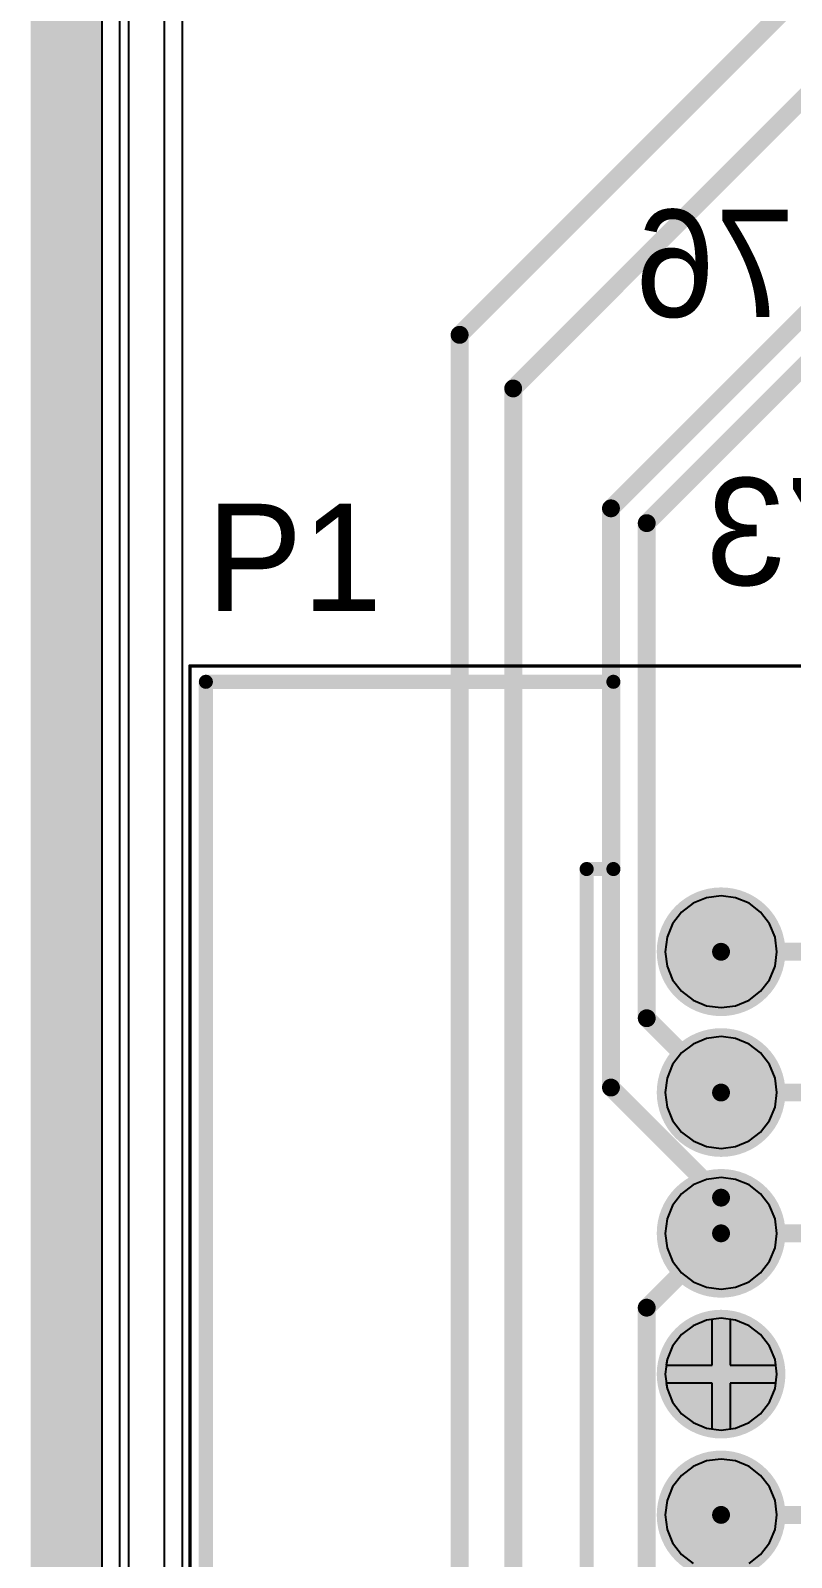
# Model space of a CAD drawing. Header units: millimetres. Extents: x 50.7 to 141.9, y 26.7 to 123.6.
# Drawn here: x 50.67 to 61.48, y 83.22 to 104.91 of the extents above; entities that cross this region are included whole.
import ezdxf

# ---------------------------------------------------------------- set-up
doc = ezdxf.new("R2010")
doc.units = ezdxf.units.MM
for name, color, linetype in [('BottomLayer', 5, 'Continuous'), ('BottomOverlay', 54, 'Continuous'), ('BottomSolder', 6, 'Continuous'), ('InternalPlane1', 76, 'Continuous'), ('InternalPlane3', 216, 'Continuous'), ('Mechanical13', 56, 'Continuous'), ('Mechanical15', 56, 'Continuous'), ('MidLayer1', 16, 'Continuous'), ('MidLayer2', 76, 'Continuous'), ('MidLayer3', 90, 'Continuous'), ('MidLayer4', 156, 'Continuous'), ('MultiLayer', 9, 'Continuous'), ('TopLayer', 1, 'Continuous'), ('TopOverlay', 2, 'Continuous'), ('TopSolder', 216, 'Continuous')]:
    doc.layers.add(name, color=color, linetype=linetype)

msp = doc.modelspace()

# ---------------------------------------------------------------- linework, layer by layer
at = {"layer": 'BottomLayer'}
for p, q in [((52.07, 80.137), (52.07, 121.666)), ((60.087, 92.508), (59.922, 92.382)), ((60.278, 92.587), (60.087, 92.508)), ((60.484, 92.614), (60.278, 92.587)), ((60.69, 92.587), (60.484, 92.614)), ((60.881, 92.508), (60.69, 92.587)), ((61.046, 92.382), (60.881, 92.508)), ((59.796, 92.217), (59.717, 92.026)), ((59.922, 92.382), (59.796, 92.217)), ((61.172, 92.217), (61.046, 92.382)), ((61.251, 92.026), (61.172, 92.217)), ((59.717, 92.026), (59.69, 91.82)), ((61.278, 91.82), (61.251, 92.026)), ((59.69, 91.82), (59.717, 91.614)), ((61.251, 91.614), (61.278, 91.82)), ((59.717, 91.614), (59.796, 91.423)), ((61.172, 91.423), (61.251, 91.614)), ((59.796, 91.423), (59.922, 91.258)), ((61.046, 91.258), (61.172, 91.423)), ((59.922, 91.258), (60.087, 91.132)), ((60.087, 91.132), (60.278, 91.053)), ((60.69, 91.053), (60.881, 91.132)), ((60.881, 91.132), (61.046, 91.258)), ((60.278, 91.053), (60.484, 91.026)), ((60.484, 91.026), (60.69, 91.053)), ((60.087, 90.508), (59.922, 90.382)), ((60.278, 90.587), (60.087, 90.508)), ((60.484, 90.614), (60.278, 90.587)), ((60.69, 90.587), (60.484, 90.614)), ((60.881, 90.508), (60.69, 90.587)), ((61.046, 90.382), (60.881, 90.508)), ((59.922, 90.382), (59.796, 90.217)), ((61.172, 90.217), (61.046, 90.382)), ((59.717, 90.026), (59.69, 89.82)), ((59.796, 90.217), (59.717, 90.026)), ((61.251, 90.026), (61.172, 90.217)), ((61.278, 89.82), (61.251, 90.026)), ((59.69, 89.82), (59.717, 89.614)), ((61.251, 89.614), (61.278, 89.82)), ((59.717, 89.614), (59.796, 89.423)), ((61.172, 89.423), (61.251, 89.614)), ((59.796, 89.423), (59.922, 89.258)), ((61.046, 89.258), (61.172, 89.423)), ((59.922, 89.258), (60.087, 89.132)), ((60.881, 89.132), (61.046, 89.258)), ((60.087, 89.132), (60.278, 89.053)), ((60.278, 89.053), (60.484, 89.026)), ((60.484, 89.026), (60.69, 89.053)), ((60.69, 89.053), (60.881, 89.132)), ((60.087, 88.508), (59.922, 88.382)), ((60.278, 88.587), (60.087, 88.508)), ((60.484, 88.614), (60.278, 88.587)), ((60.69, 88.587), (60.484, 88.614)), ((60.881, 88.508), (60.69, 88.587)), ((61.046, 88.382), (60.881, 88.508)), ((59.922, 88.382), (59.796, 88.217)), ((61.172, 88.217), (61.046, 88.382)), ((59.796, 88.217), (59.717, 88.026)), ((61.251, 88.026), (61.172, 88.217)), ((59.717, 88.026), (59.69, 87.82)), ((61.278, 87.82), (61.251, 88.026)), ((59.69, 87.82), (59.717, 87.614)), ((61.251, 87.614), (61.278, 87.82)), ((59.717, 87.614), (59.796, 87.423)), ((59.796, 87.423), (59.922, 87.258)), ((61.046, 87.258), (61.172, 87.423)), ((61.172, 87.423), (61.251, 87.614)), ((59.922, 87.258), (60.087, 87.132)), ((60.881, 87.132), (61.046, 87.258)), ((60.087, 87.132), (60.278, 87.053)), ((60.278, 87.053), (60.484, 87.026)), ((60.484, 87.026), (60.69, 87.053)), ((60.69, 87.053), (60.881, 87.132)), ((60.278, 86.587), (60.087, 86.508)), ((60.357, 86.598), (60.278, 86.587)), ((60.357, 85.947), (60.357, 86.598)), ((60.69, 86.587), (60.611, 86.598)), ((60.611, 86.598), (60.611, 85.947)), ((60.881, 86.508), (60.69, 86.587)), ((59.922, 86.382), (59.796, 86.217)), ((60.087, 86.508), (59.922, 86.382)), ((61.046, 86.382), (60.881, 86.508)), ((61.172, 86.217), (61.046, 86.382)), ((59.796, 86.217), (59.717, 86.026)), ((61.251, 86.026), (61.172, 86.217)), ((59.717, 86.026), (59.706, 85.947)), ((59.706, 85.947), (60.357, 85.947)), ((60.611, 85.947), (61.262, 85.947)), ((61.262, 85.947), (61.251, 86.026)), ((60.357, 85.693), (59.706, 85.693)), ((59.706, 85.693), (59.717, 85.614)), ((60.357, 85.042), (60.357, 85.693)), ((61.262, 85.693), (60.611, 85.693)), ((60.611, 85.693), (60.611, 85.042)), ((61.251, 85.614), (61.262, 85.693)), ((59.717, 85.614), (59.796, 85.423)), ((61.172, 85.423), (61.251, 85.614)), ((59.796, 85.423), (59.922, 85.258)), ((59.922, 85.258), (60.087, 85.132)), ((60.881, 85.132), (61.046, 85.258)), ((61.046, 85.258), (61.172, 85.423)), ((60.087, 85.132), (60.278, 85.053)), ((60.278, 85.053), (60.357, 85.042)), ((60.611, 85.042), (60.69, 85.053)), ((60.69, 85.053), (60.881, 85.132)), ((60.484, 84.614), (60.278, 84.587)), ((60.69, 84.587), (60.484, 84.614)), ((59.922, 84.382), (59.796, 84.217)), ((60.087, 84.508), (59.922, 84.382)), ((60.278, 84.587), (60.087, 84.508)), ((60.881, 84.508), (60.69, 84.587)), ((61.046, 84.382), (60.881, 84.508)), ((61.172, 84.217), (61.046, 84.382)), ((59.796, 84.217), (59.717, 84.026)), ((61.251, 84.026), (61.172, 84.217)), ((59.717, 84.026), (59.69, 83.82)), ((61.278, 83.82), (61.251, 84.026)), ((59.69, 83.82), (59.717, 83.614)), ((61.251, 83.614), (61.278, 83.82)), ((59.717, 83.614), (59.796, 83.423)), ((61.172, 83.423), (61.251, 83.614)), ((59.796, 83.423), (59.922, 83.258)), ((61.046, 83.258), (61.172, 83.423)), ((59.922, 83.258), (60.087, 83.132)), ((60.881, 83.132), (61.046, 83.258))]:
    msp.add_line(p, q, dxfattribs=at)
at = {"layer": 'BottomLayer', "const_width": 0.534}
for points in [[(60.217, 91.82, 1), (60.751, 91.82, 1)], [(60.217, 89.82, 1), (60.751, 89.82, 1)], [(60.217, 87.82, 1), (60.751, 87.82, 1)], [(60.217, 85.82, 1), (60.751, 85.82, 1)], [(60.217, 83.82, 1), (60.751, 83.82, 1)]]:
    msp.add_lwpolyline(points, format="xyb", close=True, dxfattribs=at)
at = {"layer": 'BottomSolder', "const_width": 0.635}
for points in [[(60.166, 91.82, 1), (60.802, 91.82, 1)], [(60.166, 89.82, 1), (60.802, 89.82, 1)], [(60.166, 87.82, 1), (60.802, 87.82, 1)], [(60.166, 85.82, 1), (60.802, 85.82, 1)], [(60.166, 83.82, 1), (60.802, 83.82, 1)]]:
    msp.add_lwpolyline(points, format="xyb", close=True, dxfattribs=at)
at = {"layer": 'InternalPlane1'}
msp.add_line((51.691, 78.619), (51.691, 121.918), dxfattribs=at)
at = {"layer": 'InternalPlane1', "const_width": 1.016}
msp.add_lwpolyline([(51.181, 78.109), (51.181, 122.129)], dxfattribs=at)
at = {"layer": 'InternalPlane1', "const_width": 0.914}
for points in [[(60.027, 91.82, 1), (60.941, 91.82, 1)], [(60.027, 89.82, 1), (60.941, 89.82, 1)], [(60.027, 87.82, 1), (60.941, 87.82, 1)], [(60.027, 85.82, 1), (60.941, 85.82, 1)], [(60.027, 83.82, 1), (60.941, 83.82, 1)]]:
    msp.add_lwpolyline(points, format="xyb", close=True, dxfattribs=at)
at = {"layer": 'InternalPlane3'}
msp.add_line((51.691, 78.619), (51.691, 121.918), dxfattribs=at)
at = {"layer": 'InternalPlane3', "const_width": 1.016}
msp.add_lwpolyline([(51.181, 78.109), (51.181, 122.129)], dxfattribs=at)
at = {"layer": 'InternalPlane3', "const_width": 0.914}
for points in [[(60.027, 91.82, 1), (60.941, 91.82, 1)], [(60.027, 89.82, 1), (60.941, 89.82, 1)], [(60.027, 87.82, 1), (60.941, 87.82, 1)], [(60.027, 85.82, 1), (60.941, 85.82, 1)], [(60.027, 83.82, 1), (60.941, 83.82, 1)]]:
    msp.add_lwpolyline(points, format="xyb", close=True, dxfattribs=at)
at = {"layer": 'Mechanical13', "const_width": 0.1}
for points in [[(53.164, 79.985), (53.164, 95.655)], [(53.164, 95.655), (58.954, 95.655)], [(58.954, 92.995), (58.954, 95.655)], [(58.574, 82.645), (58.574, 92.995)], [(58.574, 92.995), (58.954, 92.995)]]:
    msp.add_lwpolyline(points, dxfattribs=at)
at = {"layer": 'Mechanical13', "const_width": 0.05}
for points in [[(53.139, 95.655, 1), (53.189, 95.655, 1)], [(53.139, 95.655, 1), (53.189, 95.655, 1)], [(58.929, 95.655, 1), (58.979, 95.655, 1)], [(58.929, 95.655, 1), (58.979, 95.655, 1)], [(58.549, 92.995, 1), (58.599, 92.995, 1)], [(58.549, 92.995, 1), (58.599, 92.995, 1)], [(58.929, 92.995, 1), (58.979, 92.995, 1)], [(58.929, 92.995, 1), (58.979, 92.995, 1)]]:
    msp.add_lwpolyline(points, format="xyb", close=True, dxfattribs=at)
at = {"layer": 'Mechanical15', "const_width": 0.05}
for points in [[(52.939, 79.76), (52.939, 95.88)], [(52.939, 95.88), (63.284, 95.88)]]:
    msp.add_lwpolyline(points, dxfattribs=at)
at = {"layer": 'Mechanical15', "const_width": 0.025}
msp.add_lwpolyline([(52.927, 95.88, 1), (52.951, 95.88, 1)], format="xyb", close=True, dxfattribs=at)
msp.add_lwpolyline([(52.927, 95.88, 1), (52.951, 95.88, 1)], format="xyb", close=True, dxfattribs=at)
at = {"layer": 'MidLayer1', "const_width": 0.254}
for points in [[(56.769, 100.584), (63.5, 107.315)], [(57.531, 99.822), (64.5, 106.791)], [(58.92, 98.119), (64.687, 103.886)], [(56.769, 81.848), (56.769, 100.584)], [(59.428, 97.909), (61.849, 100.33)], [(57.531, 81.804), (57.531, 99.822)], [(58.92, 89.891), (58.92, 98.119)], [(59.428, 90.876), (59.428, 97.909)], [(60.484, 91.82), (62.484, 91.82)], [(59.428, 90.876), (60.484, 89.82)], [(58.92, 89.891), (60.484, 88.327)], [(60.484, 89.82), (62.484, 89.82)], [(60.484, 87.82), (60.484, 88.327)], [(60.484, 87.82), (62.484, 87.82)]]:
    msp.add_lwpolyline(points, dxfattribs=at)
at = {"layer": 'MidLayer1'}
for points, const_width in [([(56.705, 100.584, 1), (56.833, 100.584, 1)], 0.127), ([(56.705, 100.584, 1), (56.833, 100.584, 1)], 0.127), ([(57.467, 99.822, 1), (57.594, 99.822, 1)], 0.127), ([(57.467, 99.822, 1), (57.594, 99.822, 1)], 0.127), ([(58.856, 98.119, 1), (58.983, 98.119, 1)], 0.127), ([(58.856, 98.119, 1), (58.983, 98.119, 1)], 0.127), ([(59.364, 97.909, 1), (59.491, 97.909, 1)], 0.127), ([(59.364, 97.909, 1), (59.491, 97.909, 1)], 0.127), ([(60.217, 91.82, 1), (60.751, 91.82, 1)], 0.534), ([(60.42, 91.82, 1), (60.547, 91.82, 1)], 0.127), ([(59.364, 90.876, 1), (59.491, 90.876, 1)], 0.127), ([(59.364, 90.876, 1), (59.491, 90.876, 1)], 0.127), ([(60.217, 89.82, 1), (60.751, 89.82, 1)], 0.534), ([(58.856, 89.891, 1), (58.983, 89.891, 1)], 0.127), ([(58.856, 89.891, 1), (58.983, 89.891, 1)], 0.127), ([(60.42, 89.82, 1), (60.547, 89.82, 1)], 0.127), ([(60.42, 89.82, 1), (60.547, 89.82, 1)], 0.127), ([(60.217, 87.82, 1), (60.751, 87.82, 1)], 0.534), ([(60.42, 88.327, 1), (60.547, 88.327, 1)], 0.127), ([(60.42, 88.327, 1), (60.547, 88.327, 1)], 0.127), ([(60.42, 87.82, 1), (60.547, 87.82, 1)], 0.127), ([(60.42, 87.82, 1), (60.547, 87.82, 1)], 0.127), ([(60.217, 85.82, 1), (60.751, 85.82, 1)], 0.534), ([(60.217, 83.82, 1), (60.751, 83.82, 1)], 0.534)]:
    msp.add_lwpolyline(points, format="xyb", close=True, dxfattribs=dict(at, const_width=const_width))
at = {"layer": 'MidLayer2'}
for points, const_width in [([(60.217, 91.82, 1), (60.751, 91.82, 1)], 0.534), ([(60.217, 89.82, 1), (60.751, 89.82, 1)], 0.534), ([(60.217, 87.82, 1), (60.751, 87.82, 1)], 0.534), ([(60.42, 87.82, 1), (60.547, 87.82, 1)], 0.127), ([(59.364, 86.764, 1), (59.491, 86.764, 1)], 0.127), ([(59.364, 86.764, 1), (59.491, 86.764, 1)], 0.127), ([(60.217, 85.82, 1), (60.751, 85.82, 1)], 0.534), ([(60.217, 83.82, 1), (60.751, 83.82, 1)], 0.534), ([(60.42, 83.82, 1), (60.547, 83.82, 1)], 0.127)]:
    msp.add_lwpolyline(points, format="xyb", close=True, dxfattribs=dict(at, const_width=const_width))
at = {"layer": 'MidLayer2', "const_width": 0.254}
for points in [[(59.428, 86.764), (60.484, 87.82)], [(59.428, 77.208), (59.428, 86.764)], [(60.484, 83.82), (62.484, 83.82)]]:
    msp.add_lwpolyline(points, dxfattribs=at)
at = {"layer": 'MidLayer3'}
for p, q in [((52.832, 80.264), (52.832, 121.539)), ((60.087, 92.508), (59.922, 92.382)), ((60.278, 92.587), (60.087, 92.508)), ((60.484, 92.614), (60.278, 92.587)), ((60.69, 92.587), (60.484, 92.614)), ((60.881, 92.508), (60.69, 92.587)), ((61.046, 92.382), (60.881, 92.508)), ((59.796, 92.217), (59.717, 92.026)), ((59.922, 92.382), (59.796, 92.217)), ((61.172, 92.217), (61.046, 92.382)), ((61.251, 92.026), (61.172, 92.217)), ((59.717, 92.026), (59.69, 91.82)), ((61.278, 91.82), (61.251, 92.026)), ((59.69, 91.82), (59.717, 91.614)), ((61.251, 91.614), (61.278, 91.82)), ((59.717, 91.614), (59.796, 91.423)), ((61.172, 91.423), (61.251, 91.614)), ((59.796, 91.423), (59.922, 91.258)), ((61.046, 91.258), (61.172, 91.423)), ((59.922, 91.258), (60.087, 91.132)), ((60.087, 91.132), (60.278, 91.053)), ((60.69, 91.053), (60.881, 91.132)), ((60.881, 91.132), (61.046, 91.258)), ((60.278, 91.053), (60.484, 91.026)), ((60.484, 91.026), (60.69, 91.053)), ((60.087, 90.508), (59.922, 90.382)), ((60.278, 90.587), (60.087, 90.508)), ((60.484, 90.614), (60.278, 90.587)), ((60.69, 90.587), (60.484, 90.614)), ((60.881, 90.508), (60.69, 90.587)), ((61.046, 90.382), (60.881, 90.508)), ((59.922, 90.382), (59.796, 90.217)), ((61.172, 90.217), (61.046, 90.382)), ((59.717, 90.026), (59.69, 89.82)), ((59.796, 90.217), (59.717, 90.026)), ((61.251, 90.026), (61.172, 90.217)), ((61.278, 89.82), (61.251, 90.026)), ((59.69, 89.82), (59.717, 89.614)), ((61.251, 89.614), (61.278, 89.82)), ((59.717, 89.614), (59.796, 89.423)), ((61.172, 89.423), (61.251, 89.614)), ((59.796, 89.423), (59.922, 89.258)), ((61.046, 89.258), (61.172, 89.423)), ((59.922, 89.258), (60.087, 89.132)), ((60.881, 89.132), (61.046, 89.258)), ((60.087, 89.132), (60.278, 89.053)), ((60.278, 89.053), (60.484, 89.026)), ((60.484, 89.026), (60.69, 89.053)), ((60.69, 89.053), (60.881, 89.132)), ((60.087, 88.508), (59.922, 88.382)), ((60.278, 88.587), (60.087, 88.508)), ((60.484, 88.614), (60.278, 88.587)), ((60.69, 88.587), (60.484, 88.614)), ((60.881, 88.508), (60.69, 88.587)), ((61.046, 88.382), (60.881, 88.508)), ((59.922, 88.382), (59.796, 88.217)), ((61.172, 88.217), (61.046, 88.382)), ((59.796, 88.217), (59.717, 88.026)), ((61.251, 88.026), (61.172, 88.217)), ((59.717, 88.026), (59.69, 87.82)), ((61.278, 87.82), (61.251, 88.026)), ((59.69, 87.82), (59.717, 87.614)), ((61.251, 87.614), (61.278, 87.82)), ((59.717, 87.614), (59.796, 87.423)), ((59.796, 87.423), (59.922, 87.258)), ((61.046, 87.258), (61.172, 87.423)), ((61.172, 87.423), (61.251, 87.614)), ((59.922, 87.258), (60.087, 87.132)), ((60.881, 87.132), (61.046, 87.258)), ((60.087, 87.132), (60.278, 87.053)), ((60.278, 87.053), (60.484, 87.026)), ((60.484, 87.026), (60.69, 87.053)), ((60.69, 87.053), (60.881, 87.132)), ((60.278, 86.587), (60.087, 86.508)), ((60.484, 86.614), (60.278, 86.587)), ((60.69, 86.587), (60.484, 86.614)), ((60.881, 86.508), (60.69, 86.587)), ((59.922, 86.382), (59.796, 86.217)), ((60.087, 86.508), (59.922, 86.382)), ((61.046, 86.382), (60.881, 86.508)), ((61.172, 86.217), (61.046, 86.382)), ((59.796, 86.217), (59.717, 86.026)), ((61.251, 86.026), (61.172, 86.217)), ((59.717, 86.026), (59.69, 85.82)), ((61.278, 85.82), (61.251, 86.026)), ((59.69, 85.82), (59.717, 85.614)), ((61.251, 85.614), (61.278, 85.82)), ((59.717, 85.614), (59.796, 85.423)), ((61.172, 85.423), (61.251, 85.614)), ((59.796, 85.423), (59.922, 85.258)), ((59.922, 85.258), (60.087, 85.132)), ((60.881, 85.132), (61.046, 85.258)), ((61.046, 85.258), (61.172, 85.423)), ((60.087, 85.132), (60.278, 85.053)), ((60.278, 85.053), (60.484, 85.026)), ((60.484, 85.026), (60.69, 85.053)), ((60.69, 85.053), (60.881, 85.132)), ((60.484, 84.614), (60.278, 84.587)), ((60.69, 84.587), (60.484, 84.614)), ((59.922, 84.382), (59.796, 84.217)), ((60.087, 84.508), (59.922, 84.382)), ((60.278, 84.587), (60.087, 84.508)), ((60.881, 84.508), (60.69, 84.587)), ((61.046, 84.382), (60.881, 84.508)), ((61.172, 84.217), (61.046, 84.382)), ((59.796, 84.217), (59.717, 84.026)), ((61.251, 84.026), (61.172, 84.217)), ((59.717, 84.026), (59.69, 83.82)), ((61.278, 83.82), (61.251, 84.026)), ((59.69, 83.82), (59.717, 83.614)), ((61.251, 83.614), (61.278, 83.82)), ((59.717, 83.614), (59.796, 83.423)), ((61.172, 83.423), (61.251, 83.614)), ((59.796, 83.423), (59.922, 83.258)), ((61.046, 83.258), (61.172, 83.423)), ((59.922, 83.258), (60.087, 83.132)), ((60.881, 83.132), (61.046, 83.258))]:
    msp.add_line(p, q, dxfattribs=at)
at = {"layer": 'MidLayer3', "const_width": 0.534}
for points in [[(60.217, 91.82, 1), (60.751, 91.82, 1)], [(60.217, 89.82, 1), (60.751, 89.82, 1)], [(60.217, 87.82, 1), (60.751, 87.82, 1)], [(60.217, 85.82, 1), (60.751, 85.82, 1)], [(60.217, 83.82, 1), (60.751, 83.82, 1)]]:
    msp.add_lwpolyline(points, format="xyb", close=True, dxfattribs=at)
at = {"layer": 'MidLayer4'}
for p, q in [((52.578, 79.756), (52.578, 121.031)), ((60.087, 92.508), (59.922, 92.382)), ((60.278, 92.587), (60.087, 92.508)), ((60.484, 92.614), (60.278, 92.587)), ((60.69, 92.587), (60.484, 92.614)), ((60.881, 92.508), (60.69, 92.587)), ((61.046, 92.382), (60.881, 92.508)), ((59.796, 92.217), (59.717, 92.026)), ((59.922, 92.382), (59.796, 92.217)), ((61.172, 92.217), (61.046, 92.382)), ((61.251, 92.026), (61.172, 92.217)), ((59.717, 92.026), (59.69, 91.82)), ((61.278, 91.82), (61.251, 92.026)), ((59.69, 91.82), (59.717, 91.614)), ((61.251, 91.614), (61.278, 91.82)), ((59.717, 91.614), (59.796, 91.423)), ((61.172, 91.423), (61.251, 91.614)), ((59.796, 91.423), (59.922, 91.258)), ((61.046, 91.258), (61.172, 91.423)), ((59.922, 91.258), (60.087, 91.132)), ((60.087, 91.132), (60.278, 91.053)), ((60.69, 91.053), (60.881, 91.132)), ((60.881, 91.132), (61.046, 91.258)), ((60.278, 91.053), (60.484, 91.026)), ((60.484, 91.026), (60.69, 91.053)), ((60.087, 90.508), (59.922, 90.382)), ((60.278, 90.587), (60.087, 90.508)), ((60.484, 90.614), (60.278, 90.587)), ((60.69, 90.587), (60.484, 90.614)), ((60.881, 90.508), (60.69, 90.587)), ((61.046, 90.382), (60.881, 90.508)), ((59.922, 90.382), (59.796, 90.217)), ((61.172, 90.217), (61.046, 90.382)), ((59.717, 90.026), (59.69, 89.82)), ((59.796, 90.217), (59.717, 90.026)), ((61.251, 90.026), (61.172, 90.217)), ((61.278, 89.82), (61.251, 90.026)), ((59.69, 89.82), (59.717, 89.614)), ((61.251, 89.614), (61.278, 89.82)), ((59.717, 89.614), (59.796, 89.423)), ((61.172, 89.423), (61.251, 89.614)), ((59.796, 89.423), (59.922, 89.258)), ((61.046, 89.258), (61.172, 89.423)), ((59.922, 89.258), (60.087, 89.132)), ((60.881, 89.132), (61.046, 89.258)), ((60.087, 89.132), (60.278, 89.053)), ((60.278, 89.053), (60.484, 89.026)), ((60.484, 89.026), (60.69, 89.053)), ((60.69, 89.053), (60.881, 89.132)), ((60.087, 88.508), (59.922, 88.382)), ((60.278, 88.587), (60.087, 88.508)), ((60.484, 88.614), (60.278, 88.587)), ((60.69, 88.587), (60.484, 88.614)), ((60.881, 88.508), (60.69, 88.587)), ((61.046, 88.382), (60.881, 88.508)), ((59.922, 88.382), (59.796, 88.217)), ((61.172, 88.217), (61.046, 88.382)), ((59.796, 88.217), (59.717, 88.026)), ((61.251, 88.026), (61.172, 88.217)), ((59.717, 88.026), (59.69, 87.82)), ((61.278, 87.82), (61.251, 88.026)), ((59.69, 87.82), (59.717, 87.614)), ((61.251, 87.614), (61.278, 87.82)), ((59.717, 87.614), (59.796, 87.423)), ((59.796, 87.423), (59.922, 87.258)), ((61.046, 87.258), (61.172, 87.423)), ((61.172, 87.423), (61.251, 87.614)), ((59.922, 87.258), (60.087, 87.132)), ((60.881, 87.132), (61.046, 87.258)), ((60.087, 87.132), (60.278, 87.053)), ((60.278, 87.053), (60.484, 87.026)), ((60.484, 87.026), (60.69, 87.053)), ((60.69, 87.053), (60.881, 87.132)), ((60.278, 86.587), (60.087, 86.508)), ((60.357, 86.598), (60.278, 86.587)), ((60.357, 85.947), (60.357, 86.598)), ((60.69, 86.587), (60.611, 86.598)), ((60.611, 86.598), (60.611, 85.947)), ((60.881, 86.508), (60.69, 86.587)), ((59.922, 86.382), (59.796, 86.217)), ((60.087, 86.508), (59.922, 86.382)), ((61.046, 86.382), (60.881, 86.508)), ((61.172, 86.217), (61.046, 86.382)), ((59.796, 86.217), (59.717, 86.026)), ((61.251, 86.026), (61.172, 86.217)), ((59.717, 86.026), (59.706, 85.947)), ((59.706, 85.947), (60.357, 85.947)), ((60.611, 85.947), (61.262, 85.947)), ((61.262, 85.947), (61.251, 86.026)), ((60.357, 85.693), (59.706, 85.693)), ((59.706, 85.693), (59.717, 85.614)), ((60.357, 85.042), (60.357, 85.693)), ((61.262, 85.693), (60.611, 85.693)), ((60.611, 85.693), (60.611, 85.042)), ((61.251, 85.614), (61.262, 85.693)), ((59.717, 85.614), (59.796, 85.423)), ((61.172, 85.423), (61.251, 85.614)), ((59.796, 85.423), (59.922, 85.258)), ((59.922, 85.258), (60.087, 85.132)), ((60.881, 85.132), (61.046, 85.258)), ((61.046, 85.258), (61.172, 85.423)), ((60.087, 85.132), (60.278, 85.053)), ((60.278, 85.053), (60.357, 85.042)), ((60.611, 85.042), (60.69, 85.053)), ((60.69, 85.053), (60.881, 85.132)), ((60.484, 84.614), (60.278, 84.587)), ((60.69, 84.587), (60.484, 84.614)), ((59.922, 84.382), (59.796, 84.217)), ((60.087, 84.508), (59.922, 84.382)), ((60.278, 84.587), (60.087, 84.508)), ((60.881, 84.508), (60.69, 84.587)), ((61.046, 84.382), (60.881, 84.508)), ((61.172, 84.217), (61.046, 84.382)), ((59.796, 84.217), (59.717, 84.026)), ((61.251, 84.026), (61.172, 84.217)), ((59.717, 84.026), (59.69, 83.82)), ((61.278, 83.82), (61.251, 84.026)), ((59.69, 83.82), (59.717, 83.614)), ((61.251, 83.614), (61.278, 83.82)), ((59.717, 83.614), (59.796, 83.423)), ((61.172, 83.423), (61.251, 83.614)), ((59.796, 83.423), (59.922, 83.258)), ((61.046, 83.258), (61.172, 83.423)), ((59.922, 83.258), (60.087, 83.132)), ((60.881, 83.132), (61.046, 83.258))]:
    msp.add_line(p, q, dxfattribs=at)
at = {"layer": 'MidLayer4', "const_width": 0.534}
for points in [[(60.217, 91.82, 1), (60.751, 91.82, 1)], [(60.217, 89.82, 1), (60.751, 89.82, 1)], [(60.217, 87.82, 1), (60.751, 87.82, 1)], [(60.217, 85.82, 1), (60.751, 85.82, 1)], [(60.217, 83.82, 1), (60.751, 83.82, 1)]]:
    msp.add_lwpolyline(points, format="xyb", close=True, dxfattribs=at)
at = {"layer": 'MultiLayer', "const_width": 0.534}
for points in [[(60.217, 91.82, 1), (60.751, 91.82, 1)], [(60.217, 89.82, 1), (60.751, 89.82, 1)], [(60.217, 87.82, 1), (60.751, 87.82, 1)], [(60.217, 85.82, 1), (60.751, 85.82, 1)], [(60.217, 83.82, 1), (60.751, 83.82, 1)]]:
    msp.add_lwpolyline(points, format="xyb", close=True, dxfattribs=at)
at = {"layer": 'TopLayer'}
for p, q in [((51.943, 80.137), (51.943, 121.793)), ((60.087, 92.508), (59.922, 92.382)), ((60.278, 92.587), (60.087, 92.508)), ((60.484, 92.614), (60.278, 92.587)), ((60.69, 92.587), (60.484, 92.614)), ((60.881, 92.508), (60.69, 92.587)), ((61.046, 92.382), (60.881, 92.508)), ((59.796, 92.217), (59.717, 92.026)), ((59.922, 92.382), (59.796, 92.217)), ((61.172, 92.217), (61.046, 92.382)), ((61.251, 92.026), (61.172, 92.217)), ((59.717, 92.026), (59.69, 91.82)), ((61.278, 91.82), (61.251, 92.026)), ((59.69, 91.82), (59.717, 91.614)), ((61.251, 91.614), (61.278, 91.82)), ((59.717, 91.614), (59.796, 91.423)), ((61.172, 91.423), (61.251, 91.614)), ((59.796, 91.423), (59.922, 91.258)), ((61.046, 91.258), (61.172, 91.423)), ((59.922, 91.258), (60.087, 91.132)), ((60.087, 91.132), (60.278, 91.053)), ((60.69, 91.053), (60.881, 91.132)), ((60.881, 91.132), (61.046, 91.258)), ((60.278, 91.053), (60.484, 91.026)), ((60.484, 91.026), (60.69, 91.053)), ((60.087, 90.508), (59.922, 90.382)), ((60.278, 90.587), (60.087, 90.508)), ((60.484, 90.614), (60.278, 90.587)), ((60.69, 90.587), (60.484, 90.614)), ((60.881, 90.508), (60.69, 90.587)), ((61.046, 90.382), (60.881, 90.508)), ((59.922, 90.382), (59.796, 90.217)), ((61.172, 90.217), (61.046, 90.382)), ((59.717, 90.026), (59.69, 89.82)), ((59.796, 90.217), (59.717, 90.026)), ((61.251, 90.026), (61.172, 90.217)), ((61.278, 89.82), (61.251, 90.026)), ((59.69, 89.82), (59.717, 89.614)), ((61.251, 89.614), (61.278, 89.82)), ((59.717, 89.614), (59.796, 89.423)), ((61.172, 89.423), (61.251, 89.614)), ((59.796, 89.423), (59.922, 89.258)), ((61.046, 89.258), (61.172, 89.423)), ((59.922, 89.258), (60.087, 89.132)), ((60.881, 89.132), (61.046, 89.258)), ((60.087, 89.132), (60.278, 89.053)), ((60.278, 89.053), (60.484, 89.026)), ((60.484, 89.026), (60.69, 89.053)), ((60.69, 89.053), (60.881, 89.132)), ((60.087, 88.508), (59.922, 88.382)), ((60.278, 88.587), (60.087, 88.508)), ((60.484, 88.614), (60.278, 88.587)), ((60.69, 88.587), (60.484, 88.614)), ((60.881, 88.508), (60.69, 88.587)), ((61.046, 88.382), (60.881, 88.508)), ((59.922, 88.382), (59.796, 88.217)), ((61.172, 88.217), (61.046, 88.382)), ((59.796, 88.217), (59.717, 88.026)), ((61.251, 88.026), (61.172, 88.217)), ((59.717, 88.026), (59.69, 87.82)), ((61.278, 87.82), (61.251, 88.026)), ((59.69, 87.82), (59.717, 87.614)), ((61.251, 87.614), (61.278, 87.82)), ((59.717, 87.614), (59.796, 87.423)), ((59.796, 87.423), (59.922, 87.258)), ((61.046, 87.258), (61.172, 87.423)), ((61.172, 87.423), (61.251, 87.614)), ((59.922, 87.258), (60.087, 87.132)), ((60.881, 87.132), (61.046, 87.258)), ((60.087, 87.132), (60.278, 87.053)), ((60.278, 87.053), (60.484, 87.026)), ((60.484, 87.026), (60.69, 87.053)), ((60.69, 87.053), (60.881, 87.132)), ((60.278, 86.587), (60.087, 86.508)), ((60.357, 86.598), (60.278, 86.587)), ((60.357, 85.947), (60.357, 86.598)), ((60.69, 86.587), (60.611, 86.598)), ((60.611, 86.598), (60.611, 85.947)), ((60.881, 86.508), (60.69, 86.587)), ((59.922, 86.382), (59.796, 86.217)), ((60.087, 86.508), (59.922, 86.382)), ((61.046, 86.382), (60.881, 86.508)), ((61.172, 86.217), (61.046, 86.382)), ((59.796, 86.217), (59.717, 86.026)), ((61.251, 86.026), (61.172, 86.217)), ((59.717, 86.026), (59.706, 85.947)), ((59.706, 85.947), (60.357, 85.947)), ((60.611, 85.947), (61.262, 85.947)), ((61.262, 85.947), (61.251, 86.026)), ((60.357, 85.693), (59.706, 85.693)), ((59.706, 85.693), (59.717, 85.614)), ((60.357, 85.042), (60.357, 85.693)), ((61.262, 85.693), (60.611, 85.693)), ((60.611, 85.693), (60.611, 85.042)), ((61.251, 85.614), (61.262, 85.693)), ((59.717, 85.614), (59.796, 85.423)), ((61.172, 85.423), (61.251, 85.614)), ((59.796, 85.423), (59.922, 85.258)), ((59.922, 85.258), (60.087, 85.132)), ((60.881, 85.132), (61.046, 85.258)), ((61.046, 85.258), (61.172, 85.423)), ((60.087, 85.132), (60.278, 85.053)), ((60.278, 85.053), (60.357, 85.042)), ((60.611, 85.042), (60.69, 85.053)), ((60.69, 85.053), (60.881, 85.132)), ((60.484, 84.614), (60.278, 84.587)), ((60.69, 84.587), (60.484, 84.614)), ((59.922, 84.382), (59.796, 84.217)), ((60.087, 84.508), (59.922, 84.382)), ((60.278, 84.587), (60.087, 84.508)), ((60.881, 84.508), (60.69, 84.587)), ((61.046, 84.382), (60.881, 84.508)), ((61.172, 84.217), (61.046, 84.382)), ((59.796, 84.217), (59.717, 84.026)), ((61.251, 84.026), (61.172, 84.217)), ((59.717, 84.026), (59.69, 83.82)), ((61.278, 83.82), (61.251, 84.026)), ((59.69, 83.82), (59.717, 83.614)), ((61.251, 83.614), (61.278, 83.82)), ((59.717, 83.614), (59.796, 83.423)), ((61.172, 83.423), (61.251, 83.614)), ((59.796, 83.423), (59.922, 83.258)), ((61.046, 83.258), (61.172, 83.423)), ((59.922, 83.258), (60.087, 83.132)), ((60.881, 83.132), (61.046, 83.258))]:
    msp.add_line(p, q, dxfattribs=at)
at = {"layer": 'TopLayer', "const_width": 0.534}
for points in [[(60.217, 91.82, 1), (60.751, 91.82, 1)], [(60.217, 89.82, 1), (60.751, 89.82, 1)], [(60.217, 87.82, 1), (60.751, 87.82, 1)], [(60.217, 85.82, 1), (60.751, 85.82, 1)], [(60.217, 83.82, 1), (60.751, 83.82, 1)]]:
    msp.add_lwpolyline(points, format="xyb", close=True, dxfattribs=at)
at = {"layer": 'TopOverlay', "const_width": 0.2}
for points in [[(53.164, 95.655), (58.954, 95.655)], [(53.164, 79.985), (53.164, 95.655)], [(58.954, 92.995), (58.954, 95.655)], [(58.574, 82.645), (58.574, 92.995)], [(58.574, 92.995), (58.954, 92.995)]]:
    msp.add_lwpolyline(points, dxfattribs=at)
at = {"layer": 'TopOverlay', "const_width": 0.1}
for points in [[(53.114, 95.655, 1), (53.214, 95.655, 1)], [(53.114, 95.655, 1), (53.214, 95.655, 1)], [(58.904, 95.655, 1), (59.004, 95.655, 1)], [(58.904, 95.655, 1), (59.004, 95.655, 1)], [(58.524, 92.995, 1), (58.624, 92.995, 1)], [(58.524, 92.995, 1), (58.624, 92.995, 1)], [(58.904, 92.995, 1), (59.004, 92.995, 1)], [(58.904, 92.995, 1), (59.004, 92.995, 1)]]:
    msp.add_lwpolyline(points, format="xyb", close=True, dxfattribs=at)
at = {"layer": 'TopSolder', "const_width": 0.635}
for points in [[(60.166, 91.82, 1), (60.802, 91.82, 1)], [(60.166, 89.82, 1), (60.802, 89.82, 1)], [(60.166, 87.82, 1), (60.802, 87.82, 1)], [(60.166, 85.82, 1), (60.802, 85.82, 1)], [(60.166, 83.82, 1), (60.802, 83.82, 1)]]:
    msp.add_lwpolyline(points, format="xyb", close=True, dxfattribs=at)

# ---------------------------------------------------------------- texts
at = {"layer": 'BottomOverlay', "text_generation_flag": 2}
for s, p in [('Q76', (63.119, 100.838)), ('U73', (64.008, 97.028))]:
    msp.add_text(s, height=1.524, dxfattribs=at).set_placement(p)
at = {"layer": 'TopOverlay'}
msp.add_text('P1', height=1.524, dxfattribs=at).set_placement((53.175, 96.66))

doc.saveas('drawing.dxf')
